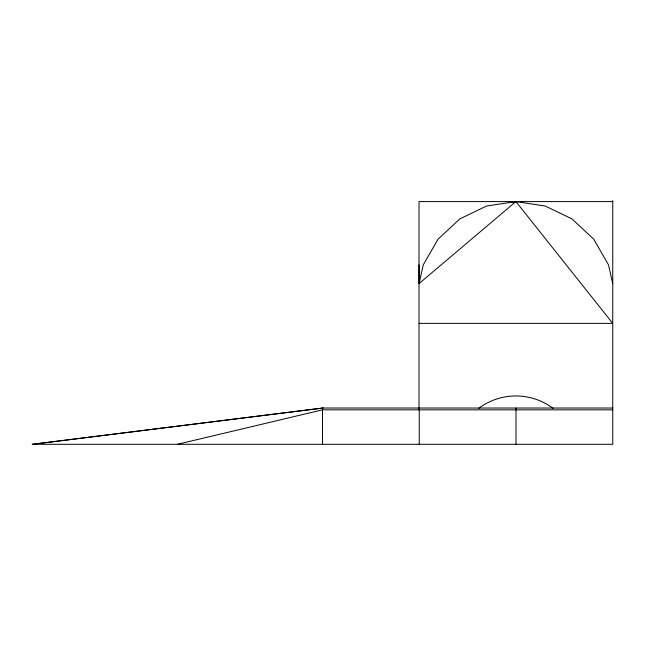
<?xml version="1.0" encoding="UTF-8"?>
<svg xmlns="http://www.w3.org/2000/svg" width="645" height="645" viewBox="0 0 645 645"><rect width="100%" height="100%" fill="white"/><g stroke="black" fill="none" stroke-linecap="round" stroke-linejoin="round"><path stroke-width="0.97" d="M419.016 409.035L419.016 201.587L612.75 201.587M419.669 280.801L419.032 283.615L515.887 201.587L545.227 206.021L571.954 218.913L593.69 239.118L608.485 264.837L612.75 283.679M177.375 444.308L322.5 409.841L612.75 409.841M419.016 323.371L612.75 323.371L515.887 201.587L486.54 206.021L459.812 218.913L438.084 239.118L423.281 264.837L419.032 283.59L419.016 264.853M511.977 202.183L515.887 201.587M612.75 200.692L612.75 444.308L32.25 444.308L322.5 408.027L612.75 408.027M32.25 444.308L323.347 408.027M516 408.027L516 444.308M419.25 408.027L419.25 444.308M322.5 408.027L322.5 444.308M478.743 408.325A61.984 61.984 0 0 1 553.031 408.325"/></g></svg>
